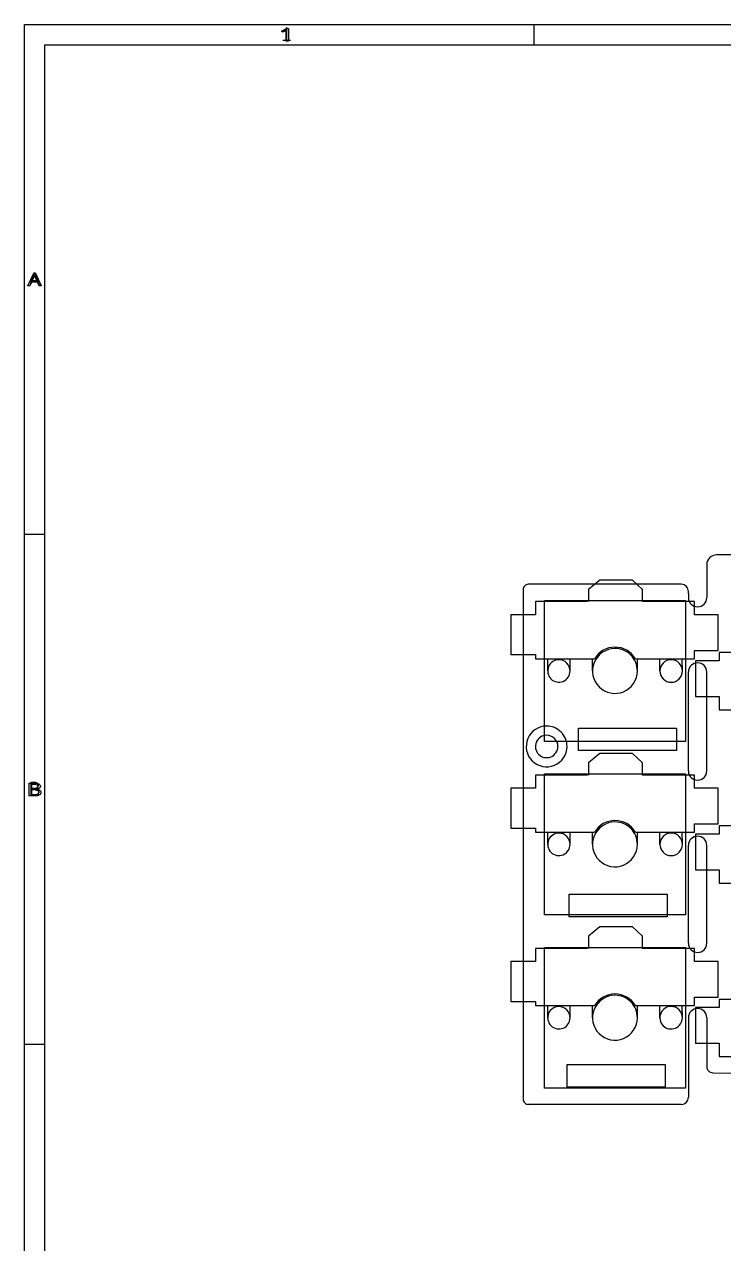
# Model space of a CAD drawing. Header units: millimetres. Extents: x 10 to 287, y 10 to 200.
# Drawn here: x 10 to 78.6, y 80.5 to 200 of the extents above; entities that cross this region are included whole.
import ezdxf

# ---------------------------------------------------------------- set-up
doc = ezdxf.new("R2010")
doc.units = ezdxf.units.MM
doc.layers.get('0').update_dxf_attribs({"linetype": 'CONTINUOUS'})

msp = doc.modelspace()

# ---------------------------------------------------------------- linework, layer by layer
at = {"color": 7}
for points in [[(10, 200.0072), (287.0022, 200.0072), (287.0022, 10), (10, 10)], [(12, 198.0072), (285.0022, 198.0072), (285.0022, 12), (12, 12)], [(11.460281, 174.357198), (11.284742, 174.740258), (10.707094, 174.740258), (10.533595, 174.357198), (10.34785, 174.357198), (10.917333, 175.599974), (11.082667, 175.599974), (11.650109, 174.357198)], [(74.81, 129.7072), (61.01, 129.7072), (61.01, 143.5072), (74.81, 143.5072)], [(74.81, 129.7072), (61.01, 129.7072), (61.01, 143.5072), (74.81, 143.5072)], [(67.91, 138.8072)], [(67.91, 138.8072)], [(62.41, 137.7072)], [(62.41, 137.7072)], [(73.41, 137.7117)], [(73.41, 137.7117)], [(61.21, 131.2072)], [(61.21, 131.2072)], [(64.335, 131.0072), (73.935, 131.0072), (73.935, 128.8072), (64.335, 128.8072)], [(64.335, 131.0072), (73.935, 131.0072), (73.935, 128.8072), (64.335, 128.8072)], [(61.21, 130.3072)], [(61.21, 130.3072)], [(74.81, 112.7072), (61.01, 112.7072), (61.01, 126.5072), (74.81, 126.5072)], [(74.81, 112.7072), (61.01, 112.7072), (61.01, 126.5072), (74.81, 126.5072)], [(67.91, 121.8072)], [(67.91, 121.8072)], [(62.41, 120.7072)], [(62.41, 120.7072)], [(73.41, 120.7117)], [(73.41, 120.7117)], [(63.41, 114.7072), (73.01, 114.7072), (73.01, 112.5072), (63.41, 112.5072)], [(63.41, 114.7072), (73.01, 114.7072), (73.01, 112.5072), (63.41, 112.5072)], [(74.81, 95.7072), (61.01, 95.7072), (61.01, 109.5072), (74.81, 109.5072)], [(74.81, 95.7072), (61.01, 95.7072), (61.01, 109.5072), (74.81, 109.5072)], [(67.91, 104.8072)], [(67.91, 104.8072)], [(62.41, 103.7072)], [(62.41, 103.7072)], [(73.41, 103.7117)], [(73.41, 103.7117)], [(63.235, 98.0072), (72.835, 98.0072), (72.835, 95.8072), (63.235, 95.8072)], [(63.235, 98.0072), (72.835, 98.0072), (72.835, 95.8072), (63.235, 95.8072)]]:
    msp.add_lwpolyline(points, close=True, dxfattribs=at)
for points in [[(35.7177, 198.4136), (35.7177, 199.7136), (35.5939, 199.5279), (35.4701, 199.4041), (35.3463, 199.3422)], [(60, 198.0072), (60, 200.0072)], [(35.526816, 199.339985), (35.337068, 199.232521), (35.222221, 199.334786), (35.70408, 199.594781), (35.886337, 199.594781), (35.88632, 198.3572)], [(35.88632, 198.3572), (35.671606, 198.3572), (35.671606, 199.222117)], [(36.0892, 198.4136), (35.3463, 198.4136)], [(10.5667, 174.4136), (11, 175.7136), (11.4333, 174.4136)], [(10.6905, 174.785), (11.3095, 174.785)], [(10.933658, 175.253313), (10.768325, 174.87892), (11.22963, 174.878922)], [(11.22963, 174.878922), (11.066338, 175.253315)], [(10, 150.0072), (12, 150.0072)], [(76.91, 147.0451), (76.91, 143.8072)], [(76.91, 147.0451), (76.91, 143.8072)], [(94.5154, 147.9864), (77.8464, 147.9815)], [(94.5154, 147.9864), (77.8464, 147.9815)], [(74.41, 145.1072), (59.41, 145.1072)], [(74.41, 145.1072), (59.41, 145.1072)], [(69.61, 145.5072), (66.41, 145.5072), (65.31, 144.6072)], [(69.61, 145.5072), (66.41, 145.5072), (65.31, 144.6072)], [(70.61, 143.4072), (70.61, 144.6072), (69.61, 145.5072)], [(70.61, 143.4072), (70.61, 144.6072), (69.61, 145.5072)], [(58.91, 144.6072), (58.91, 94.6072)], [(58.91, 144.6072), (58.91, 94.6072)], [(65.31, 144.6072), (65.31, 143.4072)], [(65.31, 144.6072), (65.31, 143.4072)], [(75.11, 144.2072), (75.11, 144.4072)], [(75.11, 144.2072), (75.11, 144.4072)], [(75.11, 144.2072), (75.11, 143.8072)], [(75.11, 144.2072), (75.11, 143.8072)], [(65.21, 143.4072), (60.11, 143.4072)], [(60.11, 143.4072), (60.11, 142.1072)], [(65.21, 143.4072), (60.11, 143.4072)], [(60.11, 143.4072), (60.11, 142.1072)], [(75.71, 142.1072), (75.71, 143.4072), (70.61, 143.4072)], [(75.71, 142.1072), (75.71, 143.4072), (70.61, 143.4072)], [(60.11, 142.1072), (57.71, 142.1072)], [(57.71, 142.1072), (57.71, 138.2072)], [(60.11, 142.1072), (57.71, 142.1072)], [(57.71, 142.1072), (57.71, 138.2072)], [(78.01, 138.6072), (78.01, 142.1072), (75.71, 142.1072)], [(78.01, 138.6072), (78.01, 142.1072), (75.71, 142.1072)], [(57.71, 138.2072), (60.11, 138.2072)], [(57.71, 138.2072), (60.11, 138.2072)], [(60.11, 138.2072), (60.11, 137.8072)], [(60.11, 138.2072), (60.11, 137.8072)], [(60.11, 137.8072), (65.91, 137.8072)], [(60.11, 137.8072), (65.91, 137.8072)], [(61.31, 136.6072), (61.31, 137.8072)], [(61.31, 136.6072), (61.31, 137.8072)], [(63.51, 136.6072), (63.51, 137.8072)], [(63.51, 136.6072), (63.51, 137.8072)], [(65.71, 136.6072), (65.71, 137.8072)], [(65.71, 136.6072), (65.71, 137.8072)], [(69.91, 137.8072), (75.71, 137.8072)], [(69.91, 137.8072), (75.71, 137.8072)], [(70.11, 136.6072), (70.11, 137.8072)], [(70.11, 136.6072), (70.11, 137.8072)], [(72.3055, 136.6072), (72.31, 137.8072)], [(72.3055, 136.6072), (72.31, 137.8072)], [(74.5145, 136.6072), (74.51, 137.8072)], [(74.5145, 136.6072), (74.51, 137.8072)], [(75.71, 137.8072), (75.71, 138.6072), (78.01, 138.6072)], [(75.71, 137.8072), (75.71, 138.6072), (78.01, 138.6072)], [(78.11, 138.4072), (78.11, 137.6072), (75.81, 137.6072)], [(78.11, 138.4072), (78.11, 137.6072), (75.81, 137.6072)], [(75.81, 137.6072), (75.81, 134.1072), (78.11, 134.1072)], [(75.81, 137.6072), (75.81, 134.1072), (78.11, 134.1072)], [(83.91, 138.4072), (78.11, 138.4072)], [(83.91, 138.4072), (78.11, 138.4072)], [(75.11, 126.8072), (75.11, 136.5072)], [(75.11, 126.8072), (75.11, 136.5072)], [(76.91, 126.8072), (76.91, 136.5072)], [(76.91, 126.8072), (76.91, 136.5072)], [(78.11, 134.1072), (78.11, 132.8072), (83.21, 132.8072)], [(78.11, 134.1072), (78.11, 132.8072), (83.21, 132.8072)], [(69.61, 128.5072), (66.41, 128.5072), (65.31, 127.6072)], [(69.61, 128.5072), (66.41, 128.5072), (65.31, 127.6072)], [(70.61, 126.4072), (70.61, 127.6072), (69.61, 128.5072)], [(70.61, 126.4072), (70.61, 127.6072), (69.61, 128.5072)], [(65.31, 127.6072), (65.31, 126.4072)], [(65.31, 127.6072), (65.31, 126.4072)], [(10.477354, 125.594775), (10.944985, 125.594775)], [(11.052727, 124.357174), (10.477357, 124.357174), (10.477354, 125.594775)], [(11.0929, 125.0945), (11.2786, 125.0326), (11.3405, 124.9707), (11.4024, 124.8469), (11.4024, 124.6612), (11.3405, 124.5374), (11.2786, 124.4755), (11.1548, 124.4136), (10.6595, 124.4136), (10.6595, 125.7136), (11.0929, 125.7136), (11.2167, 125.6517), (11.2786, 125.5898), (11.3405, 125.466), (11.3405, 125.3422), (11.2786, 125.2184), (11.2167, 125.1565), (11.0929, 125.0945), (10.6595, 125.0945)], [(65.21, 126.4072), (60.11, 126.4072)], [(60.11, 126.4072), (60.11, 125.1072)], [(65.21, 126.4072), (60.11, 126.4072)], [(60.11, 126.4072), (60.11, 125.1072)], [(75.71, 125.1072), (75.71, 126.4072), (70.61, 126.4072)], [(75.71, 125.1072), (75.71, 126.4072), (70.61, 126.4072)], [(10.95415, 125.461319), (10.683658, 125.461319), (10.683662, 125.067851)], [(10.683662, 125.067851), (10.986247, 125.067851)], [(10.997712, 124.937856), (10.683662, 124.937854)], [(10.683662, 124.937854), (10.683662, 124.488929), (11.013754, 124.488929)], [(11.254448, 125.014126), (11.254448, 125.005426)], [(60.11, 125.1072), (57.71, 125.1072)], [(57.71, 125.1072), (57.71, 121.2072)], [(60.11, 125.1072), (57.71, 125.1072)], [(57.71, 125.1072), (57.71, 121.2072)], [(78.01, 121.6072), (78.01, 125.1072), (75.71, 125.1072)], [(78.01, 121.6072), (78.01, 125.1072), (75.71, 125.1072)], [(57.71, 121.2072), (60.11, 121.2072)], [(57.71, 121.2072), (60.11, 121.2072)], [(60.11, 121.2072), (60.11, 120.8072)], [(60.11, 121.2072), (60.11, 120.8072)], [(60.11, 120.8072), (65.91, 120.8072)], [(60.11, 120.8072), (65.91, 120.8072)], [(61.31, 119.6072), (61.31, 120.8072)], [(61.31, 119.6072), (61.31, 120.8072)], [(63.51, 119.6072), (63.51, 120.8072)], [(63.51, 119.6072), (63.51, 120.8072)], [(65.71, 119.6072), (65.71, 120.8072)], [(65.71, 119.6072), (65.71, 120.8072)], [(69.91, 120.8072), (75.71, 120.8072)], [(69.91, 120.8072), (75.71, 120.8072)], [(70.11, 119.6072), (70.11, 120.8072)], [(70.11, 119.6072), (70.11, 120.8072)], [(72.3055, 119.6072), (72.31, 120.8072)], [(72.3055, 119.6072), (72.31, 120.8072)], [(74.5145, 119.6072), (74.51, 120.8072)], [(74.5145, 119.6072), (74.51, 120.8072)], [(75.71, 120.8072), (75.71, 121.6072), (78.01, 121.6072)], [(75.71, 120.8072), (75.71, 121.6072), (78.01, 121.6072)], [(78.11, 121.4072), (78.11, 120.6072), (75.81, 120.6072)], [(78.11, 121.4072), (78.11, 120.6072), (75.81, 120.6072)], [(83.91, 121.4072), (78.11, 121.4072)], [(83.91, 121.4072), (78.11, 121.4072)], [(75.81, 120.6072), (75.81, 117.1072), (78.11, 117.1072)], [(75.81, 120.6072), (75.81, 117.1072), (78.11, 117.1072)], [(75.11, 109.9072), (75.11, 119.5072)], [(75.11, 109.9072), (75.11, 119.5072)], [(76.91, 109.9072), (76.91, 119.5072)], [(76.91, 109.9072), (76.91, 119.5072)], [(78.11, 117.1072), (78.11, 115.8072), (83.21, 115.8072)], [(78.11, 117.1072), (78.11, 115.8072), (83.21, 115.8072)], [(69.61, 111.5072), (66.41, 111.5072), (65.31, 110.6072)], [(69.61, 111.5072), (66.41, 111.5072), (65.31, 110.6072)], [(70.61, 109.4072), (70.61, 110.6072), (69.61, 111.5072)], [(70.61, 109.4072), (70.61, 110.6072), (69.61, 111.5072)], [(65.31, 110.6072), (65.31, 109.4072)], [(65.31, 110.6072), (65.31, 109.4072)], [(65.21, 109.4072), (60.11, 109.4072)], [(60.11, 109.4072), (60.11, 108.1072)], [(65.21, 109.4072), (60.11, 109.4072)], [(60.11, 109.4072), (60.11, 108.1072)], [(75.71, 108.1072), (75.71, 109.4072), (70.61, 109.4072)], [(75.71, 108.1072), (75.71, 109.4072), (70.61, 109.4072)], [(60.11, 108.1072), (57.71, 108.1072)], [(57.71, 108.1072), (57.71, 104.2072)], [(60.11, 108.1072), (57.71, 108.1072)], [(57.71, 108.1072), (57.71, 104.2072)], [(78.01, 104.6072), (78.01, 108.1072), (75.71, 108.1072)], [(78.01, 104.6072), (78.01, 108.1072), (75.71, 108.1072)], [(57.71, 104.2072), (60.11, 104.2072)], [(57.71, 104.2072), (60.11, 104.2072)], [(60.11, 104.2072), (60.11, 103.8072)], [(60.11, 104.2072), (60.11, 103.8072)], [(75.71, 103.8072), (75.71, 104.6072), (78.01, 104.6072)], [(75.71, 103.8072), (75.71, 104.6072), (78.01, 104.6072)], [(78.11, 104.4072), (78.11, 103.6072), (75.81, 103.6072)], [(78.11, 104.4072), (78.11, 103.6072), (75.81, 103.6072)], [(83.91, 104.4072), (78.11, 104.4072)], [(83.91, 104.4072), (78.11, 104.4072)], [(60.11, 103.8072), (65.91, 103.8072)], [(60.11, 103.8072), (65.91, 103.8072)], [(61.31, 102.6072), (61.31, 103.8072)], [(61.31, 102.6072), (61.31, 103.8072)], [(63.51, 102.6072), (63.51, 103.8072)], [(63.51, 102.6072), (63.51, 103.8072)], [(65.71, 102.6072), (65.71, 103.8072)], [(65.71, 102.6072), (65.71, 103.8072)], [(69.91, 103.8072), (75.71, 103.8072)], [(69.91, 103.8072), (75.71, 103.8072)], [(70.11, 102.6072), (70.11, 103.8072)], [(70.11, 102.6072), (70.11, 103.8072)], [(72.3055, 102.6072), (72.31, 103.8072)], [(72.3055, 102.6072), (72.31, 103.8072)], [(74.5145, 102.6072), (74.51, 103.8072)], [(74.5145, 102.6072), (74.51, 103.8072)], [(75.81, 103.6072), (75.81, 100.1072), (78.11, 100.1072)], [(75.81, 103.6072), (75.81, 100.1072), (78.11, 100.1072)], [(75.11, 102.6072), (75.11, 94.8072)], [(75.11, 102.6072), (75.11, 94.8072)], [(76.91, 102.6072), (76.9166, 97.8072)], [(76.91, 102.6072), (76.9166, 97.8072)], [(10, 100.0072), (12, 100.0072)], [(78.11, 100.1072), (78.11, 98.8072), (83.21, 98.8072)], [(78.11, 100.1072), (78.11, 98.8072), (83.21, 98.8072)], [(77.51, 97.2138), (93.21, 97.1713)], [(77.51, 97.2138), (93.21, 97.1713)], [(74.41, 94.1072), (59.41, 94.1072)], [(74.41, 94.1072), (59.41, 94.1072)]]:
    msp.add_lwpolyline(points, dxfattribs=at)
for points in [[(35.606706, 199.388515), (35.585066, 199.375802), (35.558436, 199.359625), (35.526816, 199.339985)], [(35.681606, 199.435315), (35.654973, 199.416828), (35.630006, 199.401228), (35.606706, 199.388515)], [(35.671606, 199.222117), (35.671606, 199.271804), (35.672439, 199.31167), (35.674106, 199.341715)], [(35.674106, 199.341715), (35.675773, 199.371762), (35.678273, 199.402962), (35.681606, 199.435315)], [(10.962238, 175.333043), (10.951351, 175.299536), (10.941825, 175.27296), (10.933658, 175.253313)], [(10.996938, 175.438775), (10.986051, 175.402955), (10.974485, 175.367711), (10.962238, 175.333043)], [(11.017348, 175.378105), (11.009181, 175.404685), (11.002378, 175.424908), (10.996938, 175.438775)], [(11.045928, 175.303575), (11.036401, 175.327842), (11.026875, 175.352685), (11.017348, 175.378105)], [(11.066338, 175.253315), (11.062271, 175.262562), (11.055468, 175.279315), (11.045928, 175.303575)], [(77.184271, 147.707199), (77.008659, 147.531606), (76.91, 147.29344), (76.91, 147.0451)], [(77.184271, 147.707199), (77.008659, 147.531606), (76.91, 147.29344), (76.91, 147.0451)], [(77.8464, 147.9814), (77.59806, 147.981427), (77.359883, 147.882793), (77.184271, 147.707199)], [(77.8464, 147.9814), (77.59806, 147.981427), (77.359883, 147.882793), (77.184271, 147.707199)], [(59.056447, 144.960753), (58.962678, 144.866985), (58.91, 144.739808), (58.91, 144.6072)], [(59.056447, 144.960753), (58.962678, 144.866985), (58.91, 144.739808), (58.91, 144.6072)], [(59.41, 145.1072), (59.277392, 145.1072), (59.150215, 145.054522), (59.056447, 144.960753)], [(59.41, 145.1072), (59.277392, 145.1072), (59.150215, 145.054522), (59.056447, 144.960753)], [(74.904975, 144.902175), (74.773699, 145.03345), (74.595652, 145.1072), (74.41, 145.1072)], [(74.904975, 144.902175), (74.773699, 145.03345), (74.595652, 145.1072), (74.41, 145.1072)], [(75.11, 144.4072), (75.11, 144.592852), (75.03625, 144.770899), (74.904975, 144.902175)], [(75.11, 144.4072), (75.11, 144.592852), (75.03625, 144.770899), (74.904975, 144.902175)], [(75.11, 143.8072), (75.11, 143.310144), (75.512944, 142.9072), (76.01, 142.9072)], [(75.11, 143.8072), (75.11, 143.310144), (75.512944, 142.9072), (76.01, 142.9072)], [(76.01, 142.9072), (76.507056, 142.9072), (76.91, 143.310144), (76.91, 143.8072)], [(76.01, 142.9072), (76.507056, 142.9072), (76.91, 143.310144), (76.91, 143.8072)], [(67.91, 138.8072), (67.020183, 138.8072), (66.217983, 138.271187), (65.877465, 137.449104)], [(67.91, 138.8072), (67.020183, 138.8072), (66.217983, 138.271187), (65.877465, 137.449104)], [(67.91, 138.939563), (67.090726, 138.939563), (66.331523, 138.509716), (65.91, 137.8072)], [(67.91, 138.939563), (67.090726, 138.939563), (66.331523, 138.509716), (65.91, 137.8072)], [(69.91, 137.8072), (69.488477, 138.509716), (68.729274, 138.939563), (67.91, 138.939563)], [(69.91, 137.8072), (69.488477, 138.509716), (68.729274, 138.939563), (67.91, 138.939563)], [(69.465635, 138.162835), (69.053055, 138.575415), (68.493476, 138.8072), (67.91, 138.8072)], [(69.465635, 138.162835), (69.053055, 138.575415), (68.493476, 138.8072), (67.91, 138.8072)], [(62.41, 137.7072), (61.965092, 137.7072), (61.563992, 137.439194), (61.393733, 137.028152)], [(62.41, 137.7072), (61.965092, 137.7072), (61.563992, 137.439194), (61.393733, 137.028152)], [(63.187817, 137.385017), (62.981527, 137.591307), (62.701738, 137.7072), (62.41, 137.7072)], [(63.187817, 137.385017), (62.981527, 137.591307), (62.701738, 137.7072), (62.41, 137.7072)], [(70.11, 136.6072), (70.11, 137.190676), (69.878215, 137.750255), (69.465635, 138.162835)], [(70.11, 136.6072), (70.11, 137.190676), (69.878215, 137.750255), (69.465635, 138.162835)], [(73.41, 137.7117), (72.800001, 137.7117), (72.3055, 137.217199), (72.3055, 136.6072)], [(73.41, 137.7117), (72.800001, 137.7117), (72.3055, 137.217199), (72.3055, 136.6072)], [(74.190999, 137.388199), (73.983866, 137.595333), (73.702932, 137.7117), (73.41, 137.7117)], [(74.190999, 137.388199), (73.983866, 137.595333), (73.702932, 137.7117), (73.41, 137.7117)], [(61.393733, 137.028152), (61.223473, 136.61711), (61.317585, 136.14398), (61.632183, 135.829383)], [(61.393733, 137.028152), (61.223473, 136.61711), (61.317585, 136.14398), (61.632183, 135.829383)], [(62.830952, 135.590933), (63.241994, 135.761192), (63.51, 136.162292), (63.51, 136.6072)], [(62.830952, 135.590933), (63.241994, 135.761192), (63.51, 136.162292), (63.51, 136.6072)], [(63.51, 136.6072), (63.51, 136.898938), (63.394107, 137.178727), (63.187817, 137.385017)], [(63.51, 136.6072), (63.51, 136.898938), (63.394107, 137.178727), (63.187817, 137.385017)], [(65.877465, 137.449104), (65.536947, 136.62702), (65.725169, 135.680761), (66.354365, 135.051565)], [(65.877465, 137.449104), (65.536947, 136.62702), (65.725169, 135.680761), (66.354365, 135.051565)], [(68.751904, 134.574665), (69.573987, 134.915183), (70.11, 135.717383), (70.11, 136.6072)], [(68.751904, 134.574665), (69.573987, 134.915183), (70.11, 135.717383), (70.11, 136.6072)], [(72.3055, 136.6072), (72.3055, 135.997201), (72.800001, 135.5027), (73.41, 135.5027)], [(72.3055, 136.6072), (72.3055, 135.997201), (72.800001, 135.5027), (73.41, 135.5027)], [(73.41, 135.5027), (74.019999, 135.5027), (74.5145, 135.997201), (74.5145, 136.6072)], [(73.41, 135.5027), (74.019999, 135.5027), (74.5145, 135.997201), (74.5145, 136.6072)], [(74.5145, 136.6072), (74.5145, 136.900132), (74.398133, 137.181066), (74.190999, 137.388199)], [(74.5145, 136.6072), (74.5145, 136.900132), (74.398133, 137.181066), (74.190999, 137.388199)], [(76.01, 137.4072), (75.512944, 137.4072), (75.11, 137.004256), (75.11, 136.5072)], [(76.01, 137.4072), (75.512944, 137.4072), (75.11, 137.004256), (75.11, 136.5072)], [(76.91, 136.5072), (76.91, 137.004256), (76.507056, 137.4072), (76.01, 137.4072)], [(76.91, 136.5072), (76.91, 137.004256), (76.507056, 137.4072), (76.01, 137.4072)], [(61.632183, 135.829383), (61.94678, 135.514785), (62.41991, 135.420673), (62.830952, 135.590933)], [(61.632183, 135.829383), (61.94678, 135.514785), (62.41991, 135.420673), (62.830952, 135.590933)], [(66.354365, 135.051565), (66.983561, 134.422369), (67.92982, 134.234147), (68.751904, 134.574665)], [(66.354365, 135.051565), (66.983561, 134.422369), (67.92982, 134.234147), (68.751904, 134.574665)], [(61.21, 131.2072), (60.401076, 131.2072), (59.671803, 130.719916), (59.362241, 129.972567)], [(61.21, 131.2072), (60.401076, 131.2072), (59.671803, 130.719916), (59.362241, 129.972567)], [(62.624214, 130.621414), (62.249141, 130.996486), (61.740433, 131.2072), (61.21, 131.2072)], [(62.624214, 130.621414), (62.249141, 130.996486), (61.740433, 131.2072), (61.21, 131.2072)], [(63.21, 129.2072), (63.21, 129.737633), (62.999286, 130.246341), (62.624214, 130.621414)], [(63.21, 129.2072), (63.21, 129.737633), (62.999286, 130.246341), (62.624214, 130.621414)], [(59.362241, 129.972567), (59.052679, 129.225218), (59.22379, 128.364982), (59.795786, 127.792986)], [(59.362241, 129.972567), (59.052679, 129.225218), (59.22379, 128.364982), (59.795786, 127.792986)], [(60.193733, 129.628152), (60.023473, 129.21711), (60.117585, 128.74398), (60.432183, 128.429383)], [(60.193733, 129.628152), (60.023473, 129.21711), (60.117585, 128.74398), (60.432183, 128.429383)], [(61.21, 130.3072), (60.765092, 130.3072), (60.363992, 130.039194), (60.193733, 129.628152)], [(61.21, 130.3072), (60.765092, 130.3072), (60.363992, 130.039194), (60.193733, 129.628152)], [(61.987817, 129.985017), (61.781527, 130.191307), (61.501738, 130.3072), (61.21, 130.3072)], [(61.987817, 129.985017), (61.781527, 130.191307), (61.501738, 130.3072), (61.21, 130.3072)], [(61.630952, 128.190933), (62.041994, 128.361192), (62.31, 128.762292), (62.31, 129.2072)], [(61.630952, 128.190933), (62.041994, 128.361192), (62.31, 128.762292), (62.31, 129.2072)], [(61.975367, 127.359441), (62.722716, 127.669003), (63.21, 128.398276), (63.21, 129.2072)], [(61.975367, 127.359441), (62.722716, 127.669003), (63.21, 128.398276), (63.21, 129.2072)], [(62.31, 129.2072), (62.31, 129.498938), (62.194107, 129.778727), (61.987817, 129.985017)], [(62.31, 129.2072), (62.31, 129.498938), (62.194107, 129.778727), (61.987817, 129.985017)], [(60.432183, 128.429383), (60.74678, 128.114785), (61.21991, 128.020673), (61.630952, 128.190933)], [(60.432183, 128.429383), (60.74678, 128.114785), (61.21991, 128.020673), (61.630952, 128.190933)], [(59.795786, 127.792986), (60.367782, 127.22099), (61.228018, 127.049879), (61.975367, 127.359441)], [(59.795786, 127.792986), (60.367782, 127.22099), (61.228018, 127.049879), (61.975367, 127.359441)], [(75.11, 126.8072), (75.11, 126.310144), (75.512944, 125.9072), (76.01, 125.9072)], [(75.11, 126.8072), (75.11, 126.310144), (75.512944, 125.9072), (76.01, 125.9072)], [(76.01, 125.9072), (76.507056, 125.9072), (76.91, 126.310144), (76.91, 126.8072)], [(76.01, 125.9072), (76.507056, 125.9072), (76.91, 126.310144), (76.91, 126.8072)], [(10.944985, 125.594775), (11.148236, 125.594775), (11.302585, 125.571665), (11.408031, 125.525445)], [(11.256735, 125.416249), (11.194082, 125.446296), (11.09322, 125.461319), (10.95415, 125.461319)], [(10.986247, 125.067851), (11.125314, 125.067851), (11.220826, 125.084608), (11.272785, 125.118121)], [(11.311759, 124.877186), (11.253686, 124.917633), (11.149003, 124.937856), (10.997712, 124.937856)], [(11.013754, 124.488929), (11.158934, 124.488929), (11.259796, 124.510306), (11.316339, 124.553059)], [(11.467635, 124.449034), (11.366773, 124.387794), (11.22847, 124.357174), (11.052727, 124.357174)], [(11.485971, 125.105986), (11.432484, 125.058613), (11.35531, 125.027993), (11.254448, 125.014126)], [(11.254448, 125.005426), (11.323217, 124.996179), (11.38511, 124.980579), (11.440125, 124.958626)], [(11.353015, 125.270652), (11.353015, 125.338828), (11.320922, 125.38736), (11.256735, 125.416249)], [(11.272785, 125.118121), (11.326272, 125.152788), (11.353015, 125.203631), (11.353015, 125.270652)], [(11.401159, 124.721189), (11.401159, 124.785902), (11.371359, 124.837901), (11.311759, 124.877186)], [(11.316339, 124.553059), (11.372886, 124.595812), (11.401159, 124.651856), (11.401159, 124.721189)], [(11.408031, 125.525445), (11.513478, 125.479225), (11.566201, 125.400071), (11.566201, 125.287983)], [(11.440125, 124.958626), (11.496665, 124.936673), (11.540983, 124.905473), (11.573079, 124.865026)], [(11.621219, 124.709029), (11.621219, 124.596942), (11.570024, 124.510277), (11.467635, 124.449034)], [(11.566201, 125.287983), (11.566201, 125.215184), (11.539458, 125.154519), (11.485971, 125.105986)], [(11.573079, 124.865026), (11.605172, 124.824579), (11.621219, 124.77258), (11.621219, 124.709029)], [(67.91, 121.8072), (67.020183, 121.8072), (66.217983, 121.271187), (65.877465, 120.449104)], [(67.91, 121.8072), (67.020183, 121.8072), (66.217983, 121.271187), (65.877465, 120.449104)], [(67.91, 121.939563), (67.090726, 121.939563), (66.331523, 121.509716), (65.91, 120.8072)], [(67.91, 121.939563), (67.090726, 121.939563), (66.331523, 121.509716), (65.91, 120.8072)], [(69.91, 120.8072), (69.488477, 121.509716), (68.729274, 121.939563), (67.91, 121.939563)], [(69.91, 120.8072), (69.488477, 121.509716), (68.729274, 121.939563), (67.91, 121.939563)], [(69.465635, 121.162835), (69.053055, 121.575415), (68.493476, 121.8072), (67.91, 121.8072)], [(69.465635, 121.162835), (69.053055, 121.575415), (68.493476, 121.8072), (67.91, 121.8072)], [(70.11, 119.6072), (70.11, 120.190676), (69.878215, 120.750255), (69.465635, 121.162835)], [(70.11, 119.6072), (70.11, 120.190676), (69.878215, 120.750255), (69.465635, 121.162835)], [(61.393733, 120.028152), (61.223473, 119.61711), (61.317585, 119.14398), (61.632183, 118.829383)], [(61.393733, 120.028152), (61.223473, 119.61711), (61.317585, 119.14398), (61.632183, 118.829383)], [(62.41, 120.7072), (61.965092, 120.7072), (61.563992, 120.439194), (61.393733, 120.028152)], [(62.41, 120.7072), (61.965092, 120.7072), (61.563992, 120.439194), (61.393733, 120.028152)], [(63.187817, 120.385017), (62.981527, 120.591307), (62.701738, 120.7072), (62.41, 120.7072)], [(63.187817, 120.385017), (62.981527, 120.591307), (62.701738, 120.7072), (62.41, 120.7072)], [(62.830952, 118.590933), (63.241994, 118.761192), (63.51, 119.162292), (63.51, 119.6072)], [(62.830952, 118.590933), (63.241994, 118.761192), (63.51, 119.162292), (63.51, 119.6072)], [(63.51, 119.6072), (63.51, 119.898938), (63.394107, 120.178727), (63.187817, 120.385017)], [(63.51, 119.6072), (63.51, 119.898938), (63.394107, 120.178727), (63.187817, 120.385017)], [(65.877465, 120.449104), (65.536947, 119.62702), (65.725169, 118.680761), (66.354365, 118.051565)], [(65.877465, 120.449104), (65.536947, 119.62702), (65.725169, 118.680761), (66.354365, 118.051565)], [(68.751904, 117.574665), (69.573987, 117.915183), (70.11, 118.717383), (70.11, 119.6072)], [(68.751904, 117.574665), (69.573987, 117.915183), (70.11, 118.717383), (70.11, 119.6072)], [(73.41, 120.7117), (72.800001, 120.7117), (72.3055, 120.217199), (72.3055, 119.6072)], [(73.41, 120.7117), (72.800001, 120.7117), (72.3055, 120.217199), (72.3055, 119.6072)], [(72.3055, 119.6072), (72.3055, 118.997201), (72.800001, 118.5027), (73.41, 118.5027)], [(72.3055, 119.6072), (72.3055, 118.997201), (72.800001, 118.5027), (73.41, 118.5027)], [(74.190999, 120.388199), (73.983866, 120.595333), (73.702932, 120.7117), (73.41, 120.7117)], [(74.190999, 120.388199), (73.983866, 120.595333), (73.702932, 120.7117), (73.41, 120.7117)], [(73.41, 118.5027), (74.019999, 118.5027), (74.5145, 118.997201), (74.5145, 119.6072)], [(73.41, 118.5027), (74.019999, 118.5027), (74.5145, 118.997201), (74.5145, 119.6072)], [(74.5145, 119.6072), (74.5145, 119.900132), (74.398133, 120.181066), (74.190999, 120.388199)], [(74.5145, 119.6072), (74.5145, 119.900132), (74.398133, 120.181066), (74.190999, 120.388199)], [(76.01, 120.4072), (75.512944, 120.4072), (75.11, 120.004256), (75.11, 119.5072)], [(76.01, 120.4072), (75.512944, 120.4072), (75.11, 120.004256), (75.11, 119.5072)], [(76.91, 119.5072), (76.91, 120.004256), (76.507056, 120.4072), (76.01, 120.4072)], [(76.91, 119.5072), (76.91, 120.004256), (76.507056, 120.4072), (76.01, 120.4072)], [(61.632183, 118.829383), (61.94678, 118.514785), (62.41991, 118.420673), (62.830952, 118.590933)], [(61.632183, 118.829383), (61.94678, 118.514785), (62.41991, 118.420673), (62.830952, 118.590933)], [(66.354365, 118.051565), (66.983561, 117.422369), (67.92982, 117.234147), (68.751904, 117.574665)], [(66.354365, 118.051565), (66.983561, 117.422369), (67.92982, 117.234147), (68.751904, 117.574665)], [(75.11, 109.9072), (75.11, 109.410144), (75.512944, 109.0072), (76.01, 109.0072)], [(75.11, 109.9072), (75.11, 109.410144), (75.512944, 109.0072), (76.01, 109.0072)], [(76.01, 109.0072), (76.507056, 109.0072), (76.91, 109.410144), (76.91, 109.9072)], [(76.01, 109.0072), (76.507056, 109.0072), (76.91, 109.410144), (76.91, 109.9072)], [(67.91, 104.8072), (67.020183, 104.8072), (66.217983, 104.271187), (65.877465, 103.449104)], [(67.91, 104.8072), (67.020183, 104.8072), (66.217983, 104.271187), (65.877465, 103.449104)], [(67.91, 104.939563), (67.090726, 104.939563), (66.331523, 104.509716), (65.91, 103.8072)], [(67.91, 104.939563), (67.090726, 104.939563), (66.331523, 104.509716), (65.91, 103.8072)], [(69.91, 103.8072), (69.488477, 104.509716), (68.729274, 104.939563), (67.91, 104.939563)], [(69.91, 103.8072), (69.488477, 104.509716), (68.729274, 104.939563), (67.91, 104.939563)], [(69.465635, 104.162835), (69.053055, 104.575415), (68.493476, 104.8072), (67.91, 104.8072)], [(69.465635, 104.162835), (69.053055, 104.575415), (68.493476, 104.8072), (67.91, 104.8072)], [(70.11, 102.6072), (70.11, 103.190676), (69.878215, 103.750255), (69.465635, 104.162835)], [(70.11, 102.6072), (70.11, 103.190676), (69.878215, 103.750255), (69.465635, 104.162835)], [(61.393733, 103.028152), (61.223473, 102.61711), (61.317585, 102.14398), (61.632183, 101.829383)], [(61.393733, 103.028152), (61.223473, 102.61711), (61.317585, 102.14398), (61.632183, 101.829383)], [(62.41, 103.7072), (61.965092, 103.7072), (61.563992, 103.439194), (61.393733, 103.028152)], [(62.41, 103.7072), (61.965092, 103.7072), (61.563992, 103.439194), (61.393733, 103.028152)], [(63.187817, 103.385017), (62.981527, 103.591307), (62.701738, 103.7072), (62.41, 103.7072)], [(63.187817, 103.385017), (62.981527, 103.591307), (62.701738, 103.7072), (62.41, 103.7072)], [(63.51, 102.6072), (63.51, 102.898938), (63.394107, 103.178727), (63.187817, 103.385017)], [(63.51, 102.6072), (63.51, 102.898938), (63.394107, 103.178727), (63.187817, 103.385017)], [(65.877465, 103.449104), (65.536947, 102.62702), (65.725169, 101.680761), (66.354365, 101.051565)], [(65.877465, 103.449104), (65.536947, 102.62702), (65.725169, 101.680761), (66.354365, 101.051565)], [(72.389575, 103.029874), (72.218619, 102.61715), (72.313116, 102.142085), (72.629001, 101.826201)], [(72.389575, 103.029874), (72.218619, 102.61715), (72.313116, 102.142085), (72.629001, 101.826201)], [(73.41, 103.7117), (72.963271, 103.7117), (72.560531, 103.442597), (72.389575, 103.029874)], [(73.41, 103.7117), (72.963271, 103.7117), (72.560531, 103.442597), (72.389575, 103.029874)], [(74.190999, 103.388199), (73.983866, 103.595333), (73.702932, 103.7117), (73.41, 103.7117)], [(74.190999, 103.388199), (73.983866, 103.595333), (73.702932, 103.7117), (73.41, 103.7117)], [(74.5145, 102.6072), (74.5145, 102.900132), (74.398133, 103.181066), (74.190999, 103.388199)], [(74.5145, 102.6072), (74.5145, 102.900132), (74.398133, 103.181066), (74.190999, 103.388199)], [(76.01, 103.5072), (75.512944, 103.5072), (75.11, 103.104256), (75.11, 102.6072)], [(76.01, 103.5072), (75.512944, 103.5072), (75.11, 103.104256), (75.11, 102.6072)], [(76.91, 102.6072), (76.91, 103.104256), (76.507056, 103.5072), (76.01, 103.5072)], [(76.91, 102.6072), (76.91, 103.104256), (76.507056, 103.5072), (76.01, 103.5072)], [(61.632183, 101.829383), (61.94678, 101.514785), (62.41991, 101.420673), (62.830952, 101.590933)], [(61.632183, 101.829383), (61.94678, 101.514785), (62.41991, 101.420673), (62.830952, 101.590933)], [(62.830952, 101.590933), (63.241994, 101.761192), (63.51, 102.162292), (63.51, 102.6072)], [(62.830952, 101.590933), (63.241994, 101.761192), (63.51, 102.162292), (63.51, 102.6072)], [(68.751904, 100.574665), (69.573987, 100.915183), (70.11, 101.717383), (70.11, 102.6072)], [(68.751904, 100.574665), (69.573987, 100.915183), (70.11, 101.717383), (70.11, 102.6072)], [(72.629001, 101.826201), (72.944885, 101.510316), (73.41995, 101.415819), (73.832674, 101.586775)], [(72.629001, 101.826201), (72.944885, 101.510316), (73.41995, 101.415819), (73.832674, 101.586775)], [(73.832674, 101.586775), (74.245397, 101.757731), (74.5145, 102.160471), (74.5145, 102.6072)], [(73.832674, 101.586775), (74.245397, 101.757731), (74.5145, 102.160471), (74.5145, 102.6072)], [(66.354365, 101.051565), (66.983561, 100.422369), (67.92982, 100.234147), (68.751904, 100.574665)], [(66.354365, 101.051565), (66.983561, 100.422369), (67.92982, 100.234147), (68.751904, 100.574665)], [(76.9166, 97.8072), (76.9166, 97.649821), (76.979119, 97.498887), (77.090403, 97.387603)], [(76.9166, 97.8072), (76.9166, 97.649821), (76.979119, 97.498887), (77.090403, 97.387603)], [(77.090403, 97.387603), (77.201687, 97.276319), (77.352621, 97.2138), (77.51, 97.2138)], [(77.090403, 97.387603), (77.201687, 97.276319), (77.352621, 97.2138), (77.51, 97.2138)], [(58.91, 94.6072), (58.91, 94.474592), (58.962678, 94.347415), (59.056447, 94.253647)], [(58.91, 94.6072), (58.91, 94.474592), (58.962678, 94.347415), (59.056447, 94.253647)], [(74.904975, 94.312225), (75.03625, 94.443501), (75.11, 94.621548), (75.11, 94.8072)], [(74.904975, 94.312225), (75.03625, 94.443501), (75.11, 94.621548), (75.11, 94.8072)], [(59.056447, 94.253647), (59.150215, 94.159878), (59.277392, 94.1072), (59.41, 94.1072)], [(59.056447, 94.253647), (59.150215, 94.159878), (59.277392, 94.1072), (59.41, 94.1072)], [(74.41, 94.1072), (74.595652, 94.1072), (74.773699, 94.18095), (74.904975, 94.312225)], [(74.41, 94.1072), (74.595652, 94.1072), (74.773699, 94.18095), (74.904975, 94.312225)]]:
    msp.add_open_spline(points, degree=3, dxfattribs=at)

doc.saveas('drawing.dxf')
